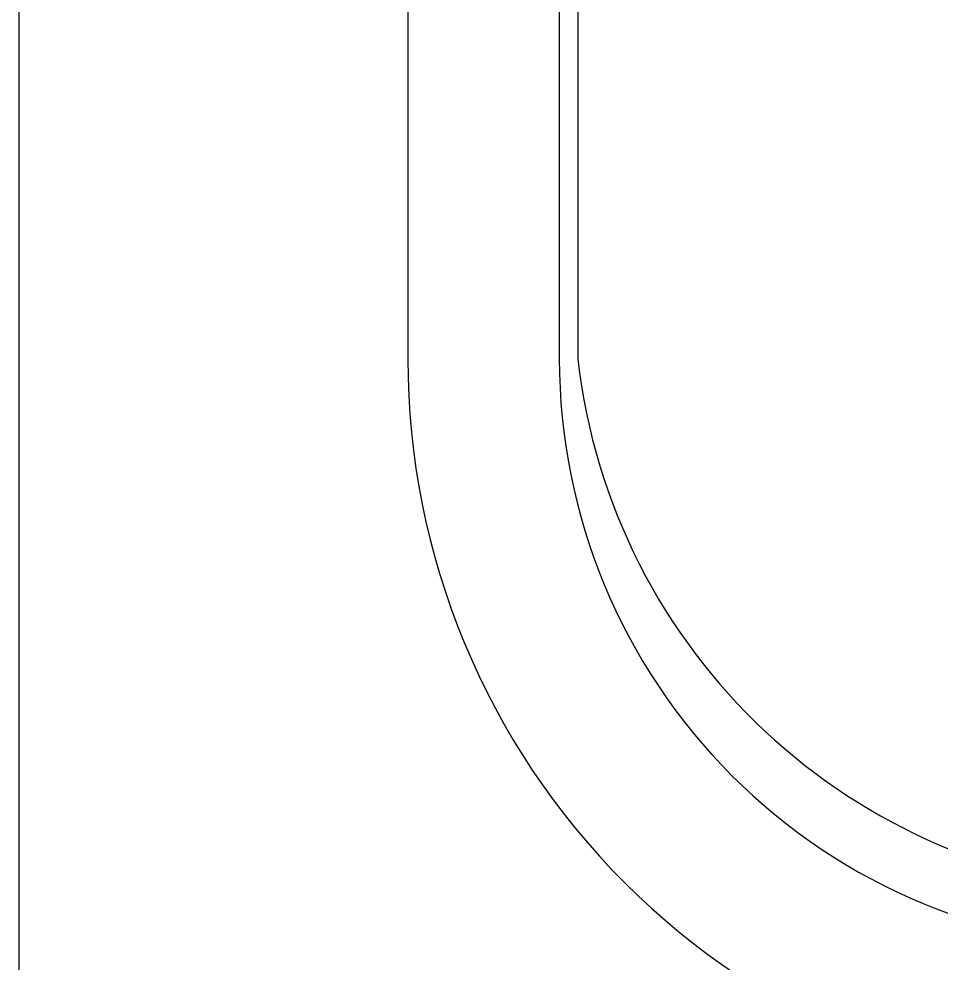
# Model space of a CAD drawing. Header units: millimetres. Extents: x -1265.58 to -1264.07, y 2253.08 to 2254.71.
# Drawn here: x -1265.5829 to -1265.3339, y 2253.2248 to 2253.4797 of the extents above; entities that cross this region are included whole.
import ezdxf

# ---------------------------------------------------------------- set-up
doc = ezdxf.new("R2010")
doc.units = ezdxf.units.MM
doc.layers.add('jacuzzi', color=1, linetype='Continuous')

msp = doc.modelspace()

# ---------------------------------------------------------------- linework, layer by layer
at = {"layer": 'jacuzzi'}
msp.add_line((-1265.432, 2254.12598), (-1265.432, 2253.38786), dxfattribs=at)
at = {"layer": 'jacuzzi', "color": 3}
msp.add_lwpolyline([(-1264.08253, 2253.7775), (-1264.88824, 2254.58321, 0.198912), (-1264.9236, 2254.59786), (-1265.53289, 2254.59786, 0.414214), (-1265.58289, 2254.54786), (-1265.58289, 2253.13621, 0.414214), (-1265.52953, 2253.08286), (-1264.11789, 2253.08286, 0.414214), (-1264.06789, 2253.13286), (-1264.06789, 2253.74215, 0.198912)], format="xyb", close=True, dxfattribs=at)
at = {"layer": 'jacuzzi'}
for points in [[(-1264.8772, 2254.3748, 0.668179), (-1265.47789, 2254.12598), (-1265.47789, 2253.38786, 0.414214), (-1265.27789, 2253.18786), (-1264.53976, 2253.18786, 0.668179), (-1264.29095, 2253.78854)], [(-1264.90611, 2254.34589, 0.668179), (-1265.437, 2254.12598), (-1265.437, 2253.38786, 0.414214), (-1265.27789, 2253.22874), (-1264.53976, 2253.22874, 0.668179), (-1264.31986, 2253.75963)]]:
    msp.add_lwpolyline(points, format="xyb", close=True, dxfattribs=at)
msp.add_arc((-1265.27042, 2253.40619), 0.16262, 186.4727, 267.3683, dxfattribs=at)

doc.saveas('drawing.dxf')
